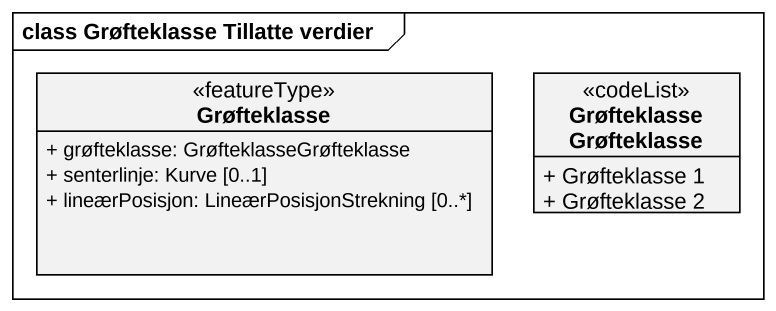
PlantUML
@startuml
mainframe class Grøfteklasse Tillatte verdier
hide circle
hide empty members
skinparam classAttributeIconSize 0
class Grøfteklasse <<featureType>> {
  + grøfteklasse: GrøfteklasseGrøfteklasse
  + senterlinje: Kurve [0..1]
  + lineærPosisjon: LineærPosisjonStrekning [0..*]
}
class GrøfteklasseGrøfteklasse <<codeList>> {
  + Grøfteklasse 1
  + Grøfteklasse 2
}
@enduml
